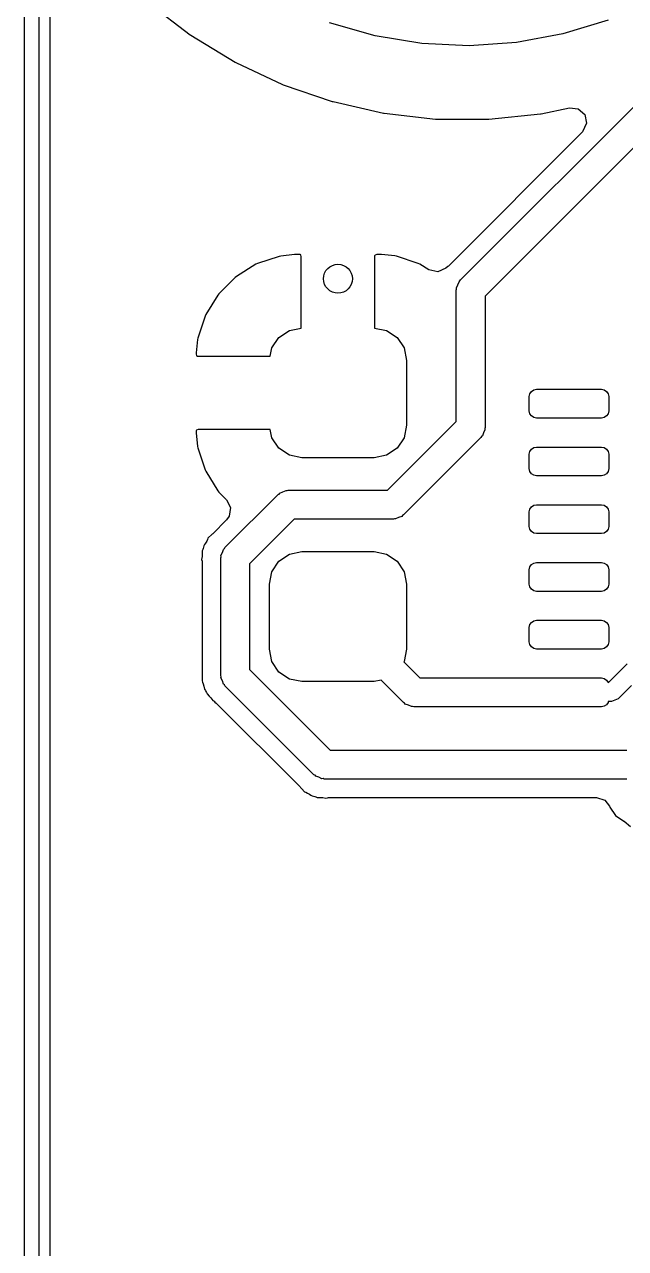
# Model space of a CAD drawing. Extents: x 3.59 to 5.68, y -3.55 to -1.66.
# Drawn here: x 3.5855 to 3.7494, y -2.2166 to -1.8828 of the extents above; entities that cross this region are included whole.
import ezdxf

# ---------------------------------------------------------------- set-up
doc = ezdxf.new("R2010")
doc.units = 0
doc.header["$MEASUREMENT"] = 0
doc.layers.add('BLACK', color=7, linetype='CONTINUOUS')

msp = doc.modelspace()

# ---------------------------------------------------------------- linework, layer by layer
at = {"layer": 'BLACK', "linetype": 'CONTINUOUS'}
for p, q in [((3.58549, -3.42997), (3.58549, -1.77643)), ((3.58942, -1.77643), (3.58942, -3.42997)), ((3.70438, -1.95248), (3.84259, -1.81426)), ((3.84701, -1.82098), (3.7111, -1.95689)), ((3.59247, -3.34852), (3.59247, -1.85796)), ((3.61951, -1.87704), (3.63068, -1.88561)), ((3.68109, -1.88594), (3.66866, -1.8824)), ((3.74467, -1.8816), (3.73233, -1.8854)), ((3.63068, -1.88561), (3.63085, -1.88573)), ((3.63085, -1.88573), (3.64291, -1.89306)), ((3.69383, -1.88802), (3.68109, -1.88594)), ((3.73233, -1.8854), (3.71963, -1.88775)), ((3.70674, -1.88863), (3.69383, -1.88802)), ((3.71963, -1.88775), (3.70674, -1.88863)), ((3.64291, -1.89306), (3.64309, -1.89316)), ((3.64309, -1.89316), (3.65587, -1.89915)), ((3.65587, -1.89915), (3.65607, -1.89923)), ((3.65607, -1.89923), (3.66941, -1.9038)), ((3.66941, -1.9038), (3.66962, -1.90385)), ((3.66962, -1.90385), (3.68338, -1.90695)), ((3.72638, -1.90718), (3.73409, -1.90553)), ((3.73409, -1.90553), (3.73648, -1.90577)), ((3.73648, -1.90577), (3.73828, -1.90738)), ((3.68338, -1.90695), (3.68359, -1.90699)), ((3.68359, -1.90699), (3.69761, -1.90859)), ((3.69761, -1.90859), (3.69782, -1.9086)), ((3.69782, -1.9086), (3.71193, -1.90867)), ((3.71193, -1.90867), (3.71214, -1.90866)), ((3.71214, -1.90866), (3.72617, -1.90721)), ((3.72617, -1.90721), (3.72638, -1.90718)), ((3.73828, -1.90738), (3.73878, -1.90974)), ((3.73766, -1.91209), (3.70107, -1.94869)), ((3.73878, -1.90974), (3.73766, -1.91209)), ((3.65498, -1.94604), (3.64902, -1.94803)), ((3.6554, -1.94595), (3.65498, -1.94604)), ((3.65911, -1.94557), (3.6554, -1.94595)), ((3.65931, -1.94556), (3.65911, -1.94557)), ((3.66064, -1.94556), (3.65931, -1.94556)), ((3.66081, -1.94567), (3.66064, -1.94556)), ((3.66097, -1.94617), (3.66081, -1.94567)), ((3.66097, -1.96559), (3.66097, -1.94617)), ((3.68109, -1.94572), (3.68097, -1.94588)), ((3.68097, -1.94588), (3.68097, -1.96559)), ((3.68159, -1.94556), (3.68109, -1.94572)), ((3.68263, -1.94556), (3.68159, -1.94556)), ((3.68283, -1.94557), (3.68263, -1.94556)), ((3.68649, -1.94594), (3.68283, -1.94557)), ((3.6869, -1.94603), (3.68649, -1.94594)), ((3.69288, -1.94801), (3.6869, -1.94603)), ((3.64861, -1.94822), (3.64327, -1.95152)), ((3.64902, -1.94803), (3.64861, -1.94822)), ((3.69328, -1.9482), (3.69288, -1.94801)), ((3.69575, -1.94972), (3.69328, -1.9482)), ((3.7004, -1.9493), (3.6982, -1.95028)), ((3.70092, -1.94883), (3.7004, -1.9493)), ((3.70107, -1.94869), (3.70092, -1.94883)), ((3.64292, -1.9518), (3.63848, -1.95625)), ((3.64327, -1.95152), (3.64292, -1.9518)), ((3.6982, -1.95028), (3.69575, -1.94972)), ((3.70398, -1.95295), (3.70423, -1.95276)), ((3.70423, -1.95276), (3.70438, -1.95248)), ((3.63848, -1.95625), (3.63821, -1.9566)), ((3.70322, -1.95526), (3.70332, -1.95496)), ((3.70322, -1.99107), (3.70322, -1.95526)), ((3.70327, -1.95464), (3.70369, -1.95382)), ((3.70332, -1.95496), (3.70327, -1.95464)), ((3.70369, -1.95382), (3.70398, -1.95295)), ((3.63821, -1.9566), (3.63491, -1.96194)), ((3.7111, -1.95689), (3.7111, -1.9927)), ((3.63472, -1.96235), (3.63274, -1.96832)), ((3.63491, -1.96194), (3.63472, -1.96235)), ((3.65486, -1.96815), (3.65774, -1.96623)), ((3.65774, -1.96623), (3.66097, -1.96559)), ((3.68097, -1.96559), (3.6842, -1.96623)), ((3.6842, -1.96623), (3.68707, -1.96815)), ((3.63265, -1.96873), (3.63228, -1.9724)), ((3.63274, -1.96832), (3.63265, -1.96873)), ((3.65294, -1.97102), (3.65486, -1.96815)), ((3.68707, -1.96815), (3.68899, -1.97102)), ((3.63228, -1.9724), (3.63227, -1.9726)), ((3.63227, -1.9726), (3.63227, -1.97265)), ((3.63227, -1.97265), (3.63243, -1.97315)), ((3.65249, -1.97327), (3.65294, -1.97102)), ((3.68899, -1.97102), (3.68967, -1.97441)), ((3.63243, -1.97315), (3.63259, -1.97327)), ((3.63259, -1.97327), (3.65249, -1.97327)), ((3.68967, -1.97441), (3.68967, -1.99213)), ((3.72328, -1.9835), (3.72371, -1.98286)), ((3.72371, -1.98286), (3.72435, -1.98244)), ((3.72435, -1.98244), (3.7251, -1.98229)), ((3.7251, -1.98229), (3.74282, -1.98229)), ((3.74282, -1.98229), (3.74357, -1.98244)), ((3.74357, -1.98244), (3.74421, -1.98286)), ((3.74421, -1.98286), (3.74464, -1.9835)), ((3.72313, -1.98426), (3.72328, -1.9835)), ((3.72313, -1.98819), (3.72313, -1.98426)), ((3.74464, -1.9835), (3.74479, -1.98426)), ((3.74479, -1.98426), (3.74479, -1.98819)), ((3.72328, -1.98895), (3.72313, -1.98819)), ((3.72371, -1.98958), (3.72328, -1.98895)), ((3.72435, -1.99001), (3.72371, -1.98958)), ((3.74421, -1.98958), (3.74357, -1.99001)), ((3.74464, -1.98895), (3.74421, -1.98958)), ((3.74479, -1.98819), (3.74464, -1.98895)), ((3.68445, -2.00985), (3.70322, -1.99107)), ((3.68967, -1.99213), (3.68899, -1.99552)), ((3.7111, -1.9927), (3.711, -1.99301)), ((3.7251, -1.99016), (3.72435, -1.99001)), ((3.74282, -1.99016), (3.7251, -1.99016)), ((3.74357, -1.99001), (3.74282, -1.99016)), ((3.63239, -1.99343), (3.63227, -1.9936)), ((3.63227, -1.9936), (3.63227, -1.99395)), ((3.63227, -1.99395), (3.63228, -1.99415)), ((3.63228, -1.99415), (3.63266, -1.99786)), ((3.63289, -1.99327), (3.63239, -1.99343)), ((3.65249, -1.99327), (3.63289, -1.99327)), ((3.65294, -1.99552), (3.65249, -1.99327)), ((3.65486, -1.99839), (3.65294, -1.99552)), ((3.68899, -1.99552), (3.68707, -1.99839)), ((3.70995, -1.99549), (3.68887, -2.01657)), ((3.71009, -1.99521), (3.70995, -1.99549)), ((3.71035, -1.99502), (3.71009, -1.99521)), ((3.71063, -1.99414), (3.71035, -1.99502)), ((3.71105, -1.99332), (3.71063, -1.99414)), ((3.711, -1.99301), (3.71105, -1.99332)), ((3.63266, -1.99786), (3.63275, -1.99827)), ((3.63275, -1.99827), (3.63474, -2.00424)), ((3.65774, -2.00031), (3.65486, -1.99839)), ((3.68707, -1.99839), (3.6842, -2.00031)), ((3.72313, -2), (3.72328, -1.99925)), ((3.72328, -1.99925), (3.72371, -1.99861)), ((3.72371, -1.99861), (3.72435, -1.99819)), ((3.72435, -1.99819), (3.7251, -1.99804)), ((3.7251, -1.99804), (3.74282, -1.99804)), ((3.74282, -1.99804), (3.74357, -1.99819)), ((3.74357, -1.99819), (3.74421, -1.99861)), ((3.74421, -1.99861), (3.74464, -1.99925)), ((3.74464, -1.99925), (3.74479, -2)), ((3.66113, -2.00099), (3.65774, -2.00031)), ((3.68081, -2.00099), (3.66113, -2.00099)), ((3.6842, -2.00031), (3.68081, -2.00099)), ((3.72313, -2.00394), (3.72313, -2)), ((3.74479, -2), (3.74479, -2.00394)), ((3.63474, -2.00424), (3.63493, -2.00465)), ((3.63493, -2.00465), (3.63824, -2.00998)), ((3.72328, -2.00469), (3.72313, -2.00394)), ((3.72371, -2.00533), (3.72328, -2.00469)), ((3.72435, -2.00576), (3.72371, -2.00533)), ((3.7251, -2.00591), (3.72435, -2.00576)), ((3.74282, -2.00591), (3.7251, -2.00591)), ((3.74357, -2.00576), (3.74282, -2.00591)), ((3.74421, -2.00533), (3.74357, -2.00576)), ((3.74464, -2.00469), (3.74421, -2.00533)), ((3.74479, -2.00394), (3.74464, -2.00469)), ((3.63824, -2.00998), (3.63852, -2.01034)), ((3.63852, -2.01034), (3.6406, -2.01242)), ((3.64016, -2.02548), (3.65464, -2.011)), ((3.6406, -2.01242), (3.6417, -2.01456)), ((3.65464, -2.011), (3.65492, -2.01086)), ((3.65492, -2.01086), (3.65511, -2.0106)), ((3.65511, -2.0106), (3.65598, -2.01031)), ((3.65598, -2.01031), (3.65681, -2.00989)), ((3.65681, -2.00989), (3.65712, -2.00994)), ((3.65712, -2.00994), (3.65742, -2.00985)), ((3.65742, -2.00985), (3.68445, -2.00985)), ((3.6417, -2.01456), (3.64132, -2.01694)), ((3.72313, -2.01575), (3.72328, -2.015)), ((3.72313, -2.01969), (3.72313, -2.01575)), ((3.72328, -2.015), (3.72371, -2.01436)), ((3.72371, -2.01436), (3.72435, -2.01393)), ((3.72435, -2.01393), (3.7251, -2.01378)), ((3.7251, -2.01378), (3.74282, -2.01378)), ((3.74282, -2.01378), (3.74357, -2.01393)), ((3.74357, -2.01393), (3.74421, -2.01436)), ((3.74421, -2.01436), (3.74464, -2.015)), ((3.74464, -2.015), (3.74479, -2.01575)), ((3.74479, -2.01575), (3.74479, -2.01969)), ((3.6406, -2.01793), (3.63684, -2.02169)), ((3.64132, -2.01694), (3.6406, -2.01793)), ((3.65905, -2.01772), (3.64688, -2.02989)), ((3.68608, -2.01772), (3.65905, -2.01772)), ((3.68638, -2.01762), (3.68608, -2.01772)), ((3.6867, -2.01767), (3.68638, -2.01762)), ((3.68752, -2.01725), (3.6867, -2.01767)), ((3.6884, -2.01697), (3.68752, -2.01725)), ((3.68858, -2.01671), (3.6884, -2.01697)), ((3.68887, -2.01657), (3.68858, -2.01671)), ((3.72328, -2.02044), (3.72313, -2.01969)), ((3.74479, -2.01969), (3.74464, -2.02044)), ((3.63553, -2.02288), (3.63537, -2.02326)), ((3.6367, -2.02183), (3.63553, -2.02288)), ((3.63684, -2.02169), (3.6367, -2.02183)), ((3.72371, -2.02108), (3.72328, -2.02044)), ((3.72435, -2.02151), (3.72371, -2.02108)), ((3.7251, -2.02166), (3.72435, -2.02151)), ((3.74282, -2.02166), (3.7251, -2.02166)), ((3.74357, -2.02151), (3.74282, -2.02166)), ((3.74421, -2.02108), (3.74357, -2.02151)), ((3.74464, -2.02044), (3.74421, -2.02108)), ((3.63415, -2.02599), (3.63398, -2.02636)), ((3.63398, -2.02636), (3.63398, -2.02725)), ((3.63422, -2.02568), (3.63415, -2.02599)), ((3.63433, -2.02539), (3.63422, -2.02568)), ((3.63439, -2.02498), (3.63433, -2.02539)), ((3.63462, -2.02464), (3.63439, -2.02498)), ((3.63488, -2.02423), (3.63462, -2.02464)), ((3.63462, -2.02464), (3.63462, -2.02464)), ((3.63517, -2.0237), (3.63488, -2.02423)), ((3.63535, -2.02328), (3.63517, -2.0237)), ((3.63537, -2.02326), (3.63535, -2.02328)), ((3.63537, -2.02326), (3.63537, -2.02326)), ((3.63947, -2.02683), (3.63976, -2.02595)), ((3.63976, -2.02595), (3.64001, -2.02576)), ((3.64001, -2.02576), (3.64016, -2.02548)), ((3.63394, -2.02786), (3.6338, -2.02874)), ((3.6338, -2.02874), (3.6339, -2.02914)), ((3.6339, -2.02914), (3.63392, -2.02947)), ((3.63392, -2.02947), (3.63398, -2.02996)), ((3.63398, -2.02725), (3.63394, -2.02786)), ((3.639, -2.02826), (3.6391, -2.02796)), ((3.639, -2.06038), (3.639, -2.02826)), ((3.63905, -2.02765), (3.63947, -2.02683)), ((3.6391, -2.02796), (3.63905, -2.02765)), ((3.65294, -2.03205), (3.65486, -2.02917)), ((3.65486, -2.02917), (3.65774, -2.02725)), ((3.65774, -2.02725), (3.66113, -2.02658)), ((3.66113, -2.02658), (3.68081, -2.02658)), ((3.68081, -2.02658), (3.6842, -2.02725)), ((3.6842, -2.02725), (3.68707, -2.02917)), ((3.68707, -2.02917), (3.68899, -2.03205)), ((3.72371, -2.03011), (3.72435, -2.02968)), ((3.72435, -2.02968), (3.7251, -2.02953)), ((3.7251, -2.02953), (3.74282, -2.02953)), ((3.74282, -2.02953), (3.74357, -2.02968)), ((3.74357, -2.02968), (3.74421, -2.03011)), ((3.63398, -2.02996), (3.63398, -2.06004)), ((3.64688, -2.02989), (3.64688, -2.05875)), ((3.65227, -2.03544), (3.65294, -2.03205)), ((3.68899, -2.03205), (3.68967, -2.03544)), ((3.72313, -2.0315), (3.72328, -2.03075)), ((3.72313, -2.03544), (3.72313, -2.0315)), ((3.72328, -2.03075), (3.72371, -2.03011)), ((3.74421, -2.03011), (3.74464, -2.03075)), ((3.74464, -2.03075), (3.74479, -2.0315)), ((3.74479, -2.0315), (3.74479, -2.03544)), ((3.65227, -2.05315), (3.65227, -2.03544)), ((3.68967, -2.03544), (3.68967, -2.05315)), ((3.72328, -2.03619), (3.72313, -2.03544)), ((3.72371, -2.03683), (3.72328, -2.03619)), ((3.74464, -2.03619), (3.74421, -2.03683)), ((3.74479, -2.03544), (3.74464, -2.03619)), ((3.72435, -2.03726), (3.72371, -2.03683)), ((3.7251, -2.03741), (3.72435, -2.03726)), ((3.74282, -2.03741), (3.7251, -2.03741)), ((3.74357, -2.03726), (3.74282, -2.03741)), ((3.74421, -2.03683), (3.74357, -2.03726)), ((3.72328, -2.04649), (3.72371, -2.04586)), ((3.72371, -2.04586), (3.72435, -2.04543)), ((3.72435, -2.04543), (3.7251, -2.04528)), ((3.7251, -2.04528), (3.74282, -2.04528)), ((3.74282, -2.04528), (3.74357, -2.04543)), ((3.74357, -2.04543), (3.74421, -2.04586)), ((3.74421, -2.04586), (3.74464, -2.04649)), ((3.72313, -2.04725), (3.72328, -2.04649)), ((3.72313, -2.05119), (3.72313, -2.04725)), ((3.74464, -2.04649), (3.74479, -2.04725)), ((3.74479, -2.04725), (3.74479, -2.05119)), ((3.72328, -2.05194), (3.72313, -2.05119)), ((3.72371, -2.05258), (3.72328, -2.05194)), ((3.72435, -2.053), (3.72371, -2.05258)), ((3.7251, -2.05315), (3.72435, -2.053)), ((3.74357, -2.053), (3.74282, -2.05315)), ((3.74421, -2.05258), (3.74357, -2.053)), ((3.74464, -2.05194), (3.74421, -2.05258)), ((3.74479, -2.05119), (3.74464, -2.05194)), ((3.65294, -2.05654), (3.65227, -2.05315)), ((3.68967, -2.05315), (3.68899, -2.05654)), ((3.74282, -2.05315), (3.7251, -2.05315)), ((3.64688, -2.05875), (3.66884, -2.08071)), ((3.65486, -2.05942), (3.65294, -2.05654)), ((3.65774, -2.06134), (3.65486, -2.05942)), ((3.68899, -2.05654), (3.68891, -2.05667)), ((3.68891, -2.05667), (3.69327, -2.06103)), ((3.74466, -2.06235), (3.74979, -2.05722)), ((3.63392, -2.0614), (3.6339, -2.06181)), ((3.6339, -2.06181), (3.63404, -2.06219)), ((3.63398, -2.06025), (3.63392, -2.0614)), ((3.63392, -2.0614), (3.63392, -2.0614)), ((3.63398, -2.06004), (3.63398, -2.06025)), ((3.63404, -2.06219), (3.63404, -2.06219)), ((3.63404, -2.06219), (3.63422, -2.06264)), ((3.63422, -2.06264), (3.63439, -2.06323)), ((3.6391, -2.06068), (3.639, -2.06038)), ((3.63905, -2.06099), (3.6391, -2.06068)), ((3.63947, -2.06182), (3.63905, -2.06099)), ((3.63976, -2.06269), (3.63947, -2.06182)), ((3.64001, -2.06288), (3.63976, -2.06269)), ((3.64016, -2.06316), (3.64001, -2.06288)), ((3.66113, -2.06201), (3.65774, -2.06134)), ((3.68081, -2.06201), (3.66113, -2.06201)), ((3.68273, -2.06163), (3.68081, -2.06201)), ((3.68885, -2.06775), (3.68273, -2.06163)), ((3.69327, -2.06103), (3.74282, -2.06103)), ((3.74282, -2.06103), (3.74357, -2.06118)), ((3.74357, -2.06118), (3.74421, -2.0616)), ((3.74421, -2.0616), (3.74464, -2.06224)), ((3.74464, -2.06224), (3.74466, -2.06235)), ((3.75099, -2.06308), (3.74734, -2.06673)), ((3.63439, -2.06323), (3.63458, -2.0641)), ((3.63458, -2.0641), (3.63482, -2.06443)), ((3.63482, -2.06443), (3.63494, -2.06472)), ((3.63494, -2.06472), (3.63511, -2.06498)), ((3.63511, -2.06498), (3.63526, -2.06537)), ((3.63526, -2.06537), (3.63589, -2.066)), ((3.63589, -2.066), (3.63629, -2.06646)), ((3.66443, -2.08743), (3.64016, -2.06316)), ((3.63629, -2.06646), (3.63681, -2.06718)), ((3.63681, -2.06718), (3.63717, -2.06739)), ((3.63717, -2.06739), (3.63741, -2.06761)), ((3.63741, -2.06761), (3.6378, -2.06791)), ((3.6378, -2.06791), (3.66064, -2.09075)), ((3.68914, -2.06789), (3.68885, -2.06775)), ((3.68932, -2.06815), (3.68914, -2.06789)), ((3.6902, -2.06843), (3.68932, -2.06815)), ((3.69102, -2.06885), (3.6902, -2.06843)), ((3.69134, -2.0688), (3.69102, -2.06885)), ((3.69164, -2.0689), (3.69134, -2.0688)), ((3.74282, -2.0689), (3.69164, -2.0689)), ((3.74357, -2.06875), (3.74282, -2.0689)), ((3.74421, -2.06832), (3.74357, -2.06875)), ((3.74464, -2.06769), (3.74421, -2.06832)), ((3.74468, -2.06746), (3.74464, -2.06769)), ((3.74557, -2.06746), (3.74468, -2.06746)), ((3.74734, -2.06673), (3.74557, -2.06746)), ((3.66884, -2.08071), (3.74971, -2.08071)), ((3.66471, -2.08758), (3.66443, -2.08743)), ((3.6649, -2.08783), (3.66471, -2.08758)), ((3.66578, -2.08812), (3.6649, -2.08783)), ((3.6666, -2.08854), (3.66578, -2.08812)), ((3.66691, -2.08849), (3.6666, -2.08854)), ((3.66721, -2.08859), (3.66691, -2.08849)), ((3.74971, -2.08859), (3.66721, -2.08859)), ((3.66064, -2.09075), (3.66078, -2.09089)), ((3.66078, -2.09089), (3.66115, -2.0913)), ((3.66115, -2.0913), (3.66183, -2.09206)), ((3.66183, -2.09206), (3.6622, -2.09222)), ((3.6622, -2.09222), (3.6622, -2.09222)), ((3.6622, -2.09222), (3.66265, -2.09242)), ((3.66265, -2.09242), (3.66318, -2.09271)), ((3.66318, -2.09271), (3.66359, -2.09298)), ((3.66359, -2.09298), (3.66359, -2.09298)), ((3.66359, -2.09298), (3.66393, -2.0932)), ((3.66393, -2.0932), (3.66434, -2.09326)), ((3.66434, -2.09326), (3.66463, -2.09337)), ((3.66463, -2.09337), (3.66493, -2.09344)), ((3.66493, -2.09344), (3.66531, -2.09361)), ((3.66531, -2.09361), (3.6662, -2.09361)), ((3.6662, -2.09361), (3.66681, -2.09365)), ((3.66681, -2.09365), (3.66769, -2.09379)), ((3.66769, -2.09379), (3.66809, -2.09369)), ((3.66809, -2.09369), (3.66842, -2.09367)), ((3.66842, -2.09367), (3.6689, -2.09361)), ((3.6689, -2.09361), (3.74148, -2.09361)), ((3.74148, -2.09361), (3.74377, -2.09435)), ((3.74377, -2.09435), (3.74504, -2.09596)), ((3.74504, -2.09596), (3.74509, -2.09623)), ((3.74509, -2.09623), (3.74664, -2.09855)), ((3.74664, -2.09855), (3.74895, -2.10009)), ((3.74895, -2.10009), (3.74905, -2.10011)), ((3.74905, -2.10011), (3.75075, -2.10156))]:
    msp.add_line(p, q, dxfattribs=at)
at = {"layer": 'BLACK'}
msp.add_circle((3.67097, -1.95215), 0.00394, dxfattribs=at)

doc.saveas('drawing.dxf')
